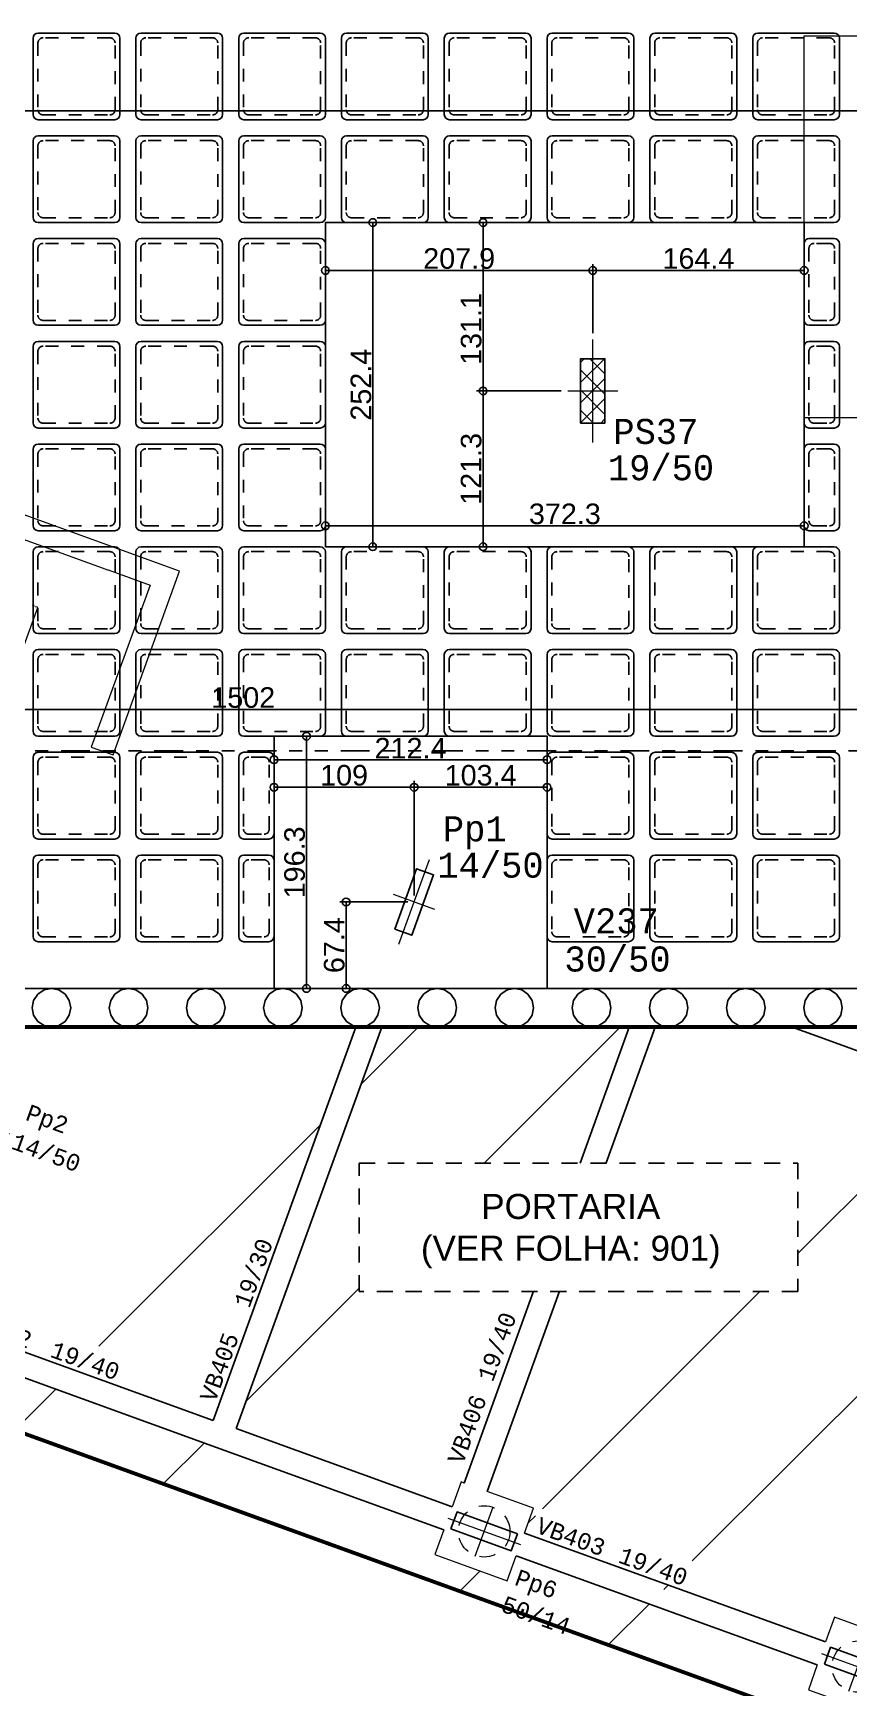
# Model space of a CAD drawing. Header units: millimetres. Extents: x -967 to 563, y -1588 to 506.
# Drawn here: x 42.95 to 49.3, y -268.88 to -256.01 of the extents above; entities that cross this region are included whole.
import ezdxf

# ---------------------------------------------------------------- set-up
doc = ezdxf.new("R2010")
doc.units = ezdxf.units.MM
for name, pattern in [('CYPE_RAYAPUNTOPUNTO', [0.45, 0.225, -0.075, 0, -0.075, 0, -0.075]), ('DASHDOT', [1, 0.5, -0.25, 0, -0.25]), ('ESTILO_TQS_0001', [1, 0.7, -0.3]), ('HIDDEN2', [0.1875, 0.125, -0.0625])]:
    doc.linetypes.add(name, pattern=pattern)
for name, color, linetype, lineweight in [('0017-PAI-PE-001-IMP-R02$0$Modelos genéricos', 252, 'Continuous', 5), ('BL_BORDE_ESTACAS', 1, 'Continuous', 9), ('BL_CONTORNO', 5, 'Continuous', 9), ('PILAR_EIXOS', 1, 'Continuous', 0)]:
    doc.layers.add(name, color=color, linetype=linetype, lineweight=lineweight)
for name, color, linetype in [('1', 5, 'Continuous'), ('11', 7, 'Continuous'), ('12', 4, 'Continuous'), ('2', 2, 'Continuous'), ('208', 13, 'Continuous'), ('242', 3, 'Continuous'), ('251', 5, 'Continuous'), ('252', 153, 'ESTILO_TQS_0001'), ('347-XXXX-ARQ-BASE-013-IMPLANTAÇÃO$0$_XREF PAI', 252, 'Continuous'), ('4', 2, 'Continuous'), ('8', 7, 'Continuous'), ('9', 7, 'Continuous'), ('A_htc_alv', 7, 'Continuous'), ('COTAS', 1, 'Continuous'), ('EIXOS', 8, 'DASHDOT')]:
    doc.layers.add(name, color=color, linetype=linetype)
doc.styles.add('ARIAL', font='arial.ttf')
doc.styles.add('TQS_LUCIDA_CONSOLE', font='lucon.TTF')
doc.dimstyles.new('AVILLA 100', dxfattribs={"dimtxt": 0.13, "dimasz": 0.05, "dimexe": 0.05, "dimexo": 0.05, "dimgap": 0.01, "dimtad": 3, "dimdec": 0, "dimlfac": 100, "dimzin": 1, "dimdsep": 46, "dimtxsty": 'ARIAL', "dimblk": 'ORIGIN', "dimcen": 1.5, "dimclrd": 10, "dimclre": 10, "dimclrt": 7, "dimadec": 0, "dimazin": 0, "dimtfac": 1, "dimtdec": 0, "dimtmove": 0, "dimatfit": 1, "dimfxl": 1, "dimarcsym": 0})
doc.dimstyles.new('AVILLA 100 2', dxfattribs={"dimtxt": 0.16, "dimasz": 0.06, "dimexe": 0.05, "dimexo": 0.05, "dimgap": 0.01, "dimtad": 3, "dimdec": 1, "dimlfac": 100, "dimzin": 9, "dimdsep": 46, "dimtxsty": 'ARIAL', "dimblk": 'ORIGIN', "dimcen": 1.5, "dimclrd": 10, "dimclre": 10, "dimclrt": 7, "dimadec": 0, "dimazin": 0, "dimtfac": 1, "dimtdec": 1, "dimtmove": 0, "dimatfit": 1, "dimfxl": 1, "dimarcsym": 0})

# ---------------------------------------------------------------- blocks, each defined once
blk = doc.blocks.new('_VAONER063700637000750007500')
at = {"layer": '251', "color": 8}
for p, q in [((-33.725, 29.725), (-33.725, -29.725)), ((29.725, 33.725), (-29.725, 33.725)), ((33.725, -29.725), (33.725, 29.725)), ((-29.725, -33.725), (29.725, -33.725))]:
    blk.add_line(p, q, dxfattribs=at)
for centre, start, end in [((-29.725, 29.725), 90, 180), ((29.725, 29.725), 0, 90), ((-29.725, -29.725), 180, 270), ((29.725, -29.725), 270, 0)]:
    blk.add_arc(centre, 4, start, end, dxfattribs=at)
at = {"layer": '252', "color": 8}
for p, q in [((-29.975, 25.975), (-29.975, -25.975)), ((25.975, 29.975), (-25.975, 29.975)), ((29.975, -25.975), (29.975, 25.975)), ((-25.975, -29.975), (25.975, -29.975))]:
    blk.add_line(p, q, dxfattribs=at)
for centre, start, end in [((-25.975, 25.975), 90, 180), ((25.975, 25.975), 0, 90), ((-25.975, -25.975), 180, 270), ((25.975, -25.975), 270, 0)]:
    blk.add_arc(centre, 4, start, end, dxfattribs=at)
blk = doc.blocks.new('_VAONER023700637000750007500')
at = {"layer": '251', "color": 8}
for p, q in [((-13.725, 29.725), (-13.725, -29.725)), ((9.725, 33.725), (-9.725, 33.725)), ((13.725, -29.725), (13.725, 29.725)), ((-9.725, -33.725), (9.725, -33.725))]:
    blk.add_line(p, q, dxfattribs=at)
for centre, start, end in [((-9.725, 29.725), 90, 180), ((9.725, 29.725), 0, 90), ((-9.725, -29.725), 180, 270), ((9.725, -29.725), 270, 0)]:
    blk.add_arc(centre, 4, start, end, dxfattribs=at)
at = {"layer": '252', "color": 8}
for p, q in [((-9.975, 25.975), (-9.975, -25.975)), ((5.975, 29.975), (-5.975, 29.975)), ((9.975, -25.975), (9.975, 25.975)), ((-5.975, -29.975), (5.975, -29.975))]:
    blk.add_line(p, q, dxfattribs=at)
for centre, start, end in [((-5.975, 25.975), 90, 180), ((5.975, 25.975), 0, 90), ((-5.975, -25.975), 180, 270), ((5.975, -25.975), 270, 0)]:
    blk.add_arc(centre, 4, start, end, dxfattribs=at)
blk = doc.blocks.new('NERVURADA TÉRREO 1 MODELO 2 (LO) R0')
at = {"layer": '208', "xscale": 0.01, "yscale": 0.01, "zscale": 0.01}
for name, p in [('_VAONER063700637000750007500', (715.464, -769.512)), ('_VAONER063700637000750007500', (716.263, -769.512)), ('_VAONER063700637000750007500', (717.063, -769.512)), ('_VAONER063700637000750007500', (717.862, -769.512)), ('_VAONER063700637000750007500', (718.662, -769.512)), ('_VAONER063700637000750007500', (719.461, -769.512)), ('_VAONER063700637000750007500', (720.261, -769.512)), ('_VAONER063700637000750007500', (721.06, -769.512)), ('_VAONER063700637000750007500', (715.464, -770.312)), ('_VAONER063700637000750007500', (716.263, -770.312)), ('_VAONER063700637000750007500', (717.063, -770.312)), ('_VAONER063700637000750007500', (717.862, -770.312)), ('_VAONER063700637000750007500', (718.662, -770.312)), ('_VAONER063700637000750007500', (719.461, -770.312)), ('_VAONER063700637000750007500', (720.261, -770.312)), ('_VAONER063700637000750007500', (721.06, -770.312)), ('_VAONER063700637000750007500', (715.464, -771.111)), ('_VAONER063700637000750007500', (716.263, -771.111)), ('_VAONER063700637000750007500', (717.063, -771.111)), ('_VAONER023700637000750007500', (721.26, -771.111)), ('_VAONER063700637000750007500', (715.464, -771.911)), ('_VAONER063700637000750007500', (716.263, -771.911)), ('_VAONER063700637000750007500', (717.063, -771.911)), ('_VAONER023700637000750007500', (721.26, -771.911)), ('_VAONER063700637000750007500', (715.464, -772.71)), ('_VAONER063700637000750007500', (716.263, -772.71)), ('_VAONER063700637000750007500', (717.063, -772.71)), ('_VAONER023700637000750007500', (721.26, -772.71)), ('_VAONER063700637000750007500', (715.464, -773.51)), ('_VAONER063700637000750007500', (716.263, -773.51)), ('_VAONER063700637000750007500', (717.063, -773.51)), ('_VAONER063700637000750007500', (717.862, -773.51)), ('_VAONER063700637000750007500', (718.662, -773.51)), ('_VAONER063700637000750007500', (719.461, -773.51)), ('_VAONER063700637000750007500', (720.261, -773.51)), ('_VAONER063700637000750007500', (721.06, -773.51)), ('_VAONER063700637000750007500', (715.464, -774.309)), ('_VAONER063700637000750007500', (716.263, -774.309)), ('_VAONER063700637000750007500', (717.063, -774.309)), ('_VAONER063700637000750007500', (717.862, -774.309)), ('_VAONER063700637000750007500', (718.662, -774.309)), ('_VAONER063700637000750007500', (719.461, -774.309)), ('_VAONER063700637000750007500', (720.261, -774.309)), ('_VAONER063700637000750007500', (721.06, -774.309)), ('_VAONER063700637000750007500', (715.464, -775.109)), ('_VAONER063700637000750007500', (716.263, -775.109)), ('_VAONER023700637000750007500', (716.863, -775.109)), ('_VAONER063700637000750007500', (719.461, -775.109)), ('_VAONER063700637000750007500', (720.261, -775.109)), ('_VAONER063700637000750007500', (721.06, -775.109)), ('_VAONER063700637000750007500', (715.464, -775.908)), ('_VAONER063700637000750007500', (716.263, -775.908)), ('_VAONER023700637000750007500', (716.863, -775.908)), ('_VAONER063700637000750007500', (719.461, -775.908)), ('_VAONER063700637000750007500', (720.261, -775.908)), ('_VAONER063700637000750007500', (721.06, -775.908))]:
    blk.add_blockref(name, p, dxfattribs=at)
blk = doc.blocks.new('Eixos do pilar')
at = {"layer": 'PILAR_EIXOS'}
for p, q in [((0, -0.5), (0, 0.5)), ((-0.5, 0), (0.5, 0))]:
    blk.add_line(p, q, dxfattribs=at)
blk = doc.blocks.new('_Origin')
at = {"color": 0, "linetype": 'ByBlock', "lineweight": -2}
blk.add_line((0, 0), (-1, 0), dxfattribs=at)
blk.add_circle((0, 0), 0.5, dxfattribs=at)
blk = doc.blocks.new('0017-PAI-PE-001-IMP-R02')
at = {"layer": '0017-PAI-PE-001-IMP-R02$0$Modelos genéricos', "color": 30}
for p, q in [((29.817, 59.753), (30.483, 61.592)), ((30.148, 61.195), (29.854, 60.383)), ((28.941, 61.07), (29.535, 60.855)), ((29.535, 60.855), (29.536, 60.857)), ((29.536, 60.857), (29.537, 60.861)), ((29.538, 60.862), (29.541, 60.872)), ((29.541, 60.872), (29.542, 60.874)), ((29.545, 60.883), (29.546, 60.884)), ((29.546, 60.884), (29.55, 60.896)), ((28.449, 60.44), (28.388, 60.27)), ((29.709, 59.983), (28.449, 60.44)), ((28.388, 60.27), (29.817, 59.753)), ((29.827, 60.31), (29.709, 59.983)), ((29.829, 60.314), (29.827, 60.31)), ((29.851, 60.376), (29.829, 60.314)), ((29.854, 60.383), (29.851, 60.376)), ((31.014, 54.897), (33.984, 54.897)), ((31.014, 54.897), (31.014, 45.227)), ((33.984, 54.897), (33.984, 45.227))]:
    blk.add_line(p, q, dxfattribs=at)
blk = doc.blocks.new('EIXOS DE OBRA TERREO1')
at = {"layer": 'EIXOS', "linetype": 'CYPE_RAYAPUNTOPUNTO'}
blk.add_line((699.3939, -174.7597), (774.5346, -174.7597), dxfattribs=at)
blk = doc.blocks.new('MAS. CONTENÇÃO TÉRREO 1 (LO) R0')
at = {"layer": '4', "color": 8}
for points in [[(811.704, -661.376), (811.693, -661.318), (811.66, -661.27), (811.611, -661.237), (811.554, -661.226), (811.497, -661.237), (811.448, -661.27), (811.415, -661.318), (811.404, -661.376), (811.415, -661.433), (811.448, -661.482), (811.497, -661.514), (811.554, -661.526), (811.611, -661.514), (811.66, -661.482), (811.693, -661.433), (811.704, -661.376)], [(812.304, -661.376), (812.293, -661.318), (812.26, -661.27), (812.211, -661.237), (812.154, -661.226), (812.097, -661.237), (812.048, -661.27), (812.015, -661.318), (812.004, -661.376), (812.015, -661.433), (812.048, -661.482), (812.097, -661.514), (812.154, -661.526), (812.211, -661.514), (812.26, -661.482), (812.293, -661.433), (812.304, -661.376)], [(812.904, -661.376), (812.893, -661.318), (812.86, -661.27), (812.811, -661.237), (812.754, -661.226), (812.697, -661.237), (812.648, -661.27), (812.615, -661.318), (812.604, -661.376), (812.615, -661.433), (812.648, -661.482), (812.697, -661.514), (812.754, -661.526), (812.811, -661.514), (812.86, -661.482), (812.893, -661.433), (812.904, -661.376)], [(813.504, -661.376), (813.493, -661.318), (813.46, -661.27), (813.411, -661.237), (813.354, -661.226), (813.297, -661.237), (813.248, -661.27), (813.215, -661.318), (813.204, -661.376), (813.215, -661.433), (813.248, -661.482), (813.297, -661.514), (813.354, -661.526), (813.411, -661.514), (813.46, -661.482), (813.493, -661.433), (813.504, -661.376)], [(814.104, -661.376), (814.093, -661.318), (814.06, -661.27), (814.011, -661.237), (813.954, -661.226), (813.897, -661.237), (813.848, -661.27), (813.815, -661.318), (813.804, -661.376), (813.815, -661.433), (813.848, -661.482), (813.897, -661.514), (813.954, -661.526), (814.011, -661.514), (814.06, -661.482), (814.093, -661.433), (814.104, -661.376)], [(814.704, -661.376), (814.693, -661.318), (814.66, -661.27), (814.611, -661.237), (814.554, -661.226), (814.497, -661.237), (814.448, -661.27), (814.415, -661.318), (814.404, -661.376), (814.415, -661.433), (814.448, -661.482), (814.497, -661.514), (814.554, -661.526), (814.611, -661.514), (814.66, -661.482), (814.693, -661.433), (814.704, -661.376)], [(815.304, -661.376), (815.293, -661.318), (815.26, -661.27), (815.211, -661.237), (815.154, -661.226), (815.097, -661.237), (815.048, -661.27), (815.015, -661.318), (815.004, -661.376), (815.015, -661.433), (815.048, -661.482), (815.097, -661.514), (815.154, -661.526), (815.211, -661.514), (815.26, -661.482), (815.293, -661.433), (815.304, -661.376)], [(815.904, -661.376), (815.893, -661.318), (815.86, -661.27), (815.811, -661.237), (815.754, -661.226), (815.697, -661.237), (815.648, -661.27), (815.615, -661.318), (815.604, -661.376), (815.615, -661.433), (815.648, -661.482), (815.697, -661.514), (815.754, -661.526), (815.811, -661.514), (815.86, -661.482), (815.893, -661.433), (815.904, -661.376)], [(816.504, -661.376), (816.493, -661.318), (816.46, -661.27), (816.411, -661.237), (816.354, -661.226), (816.297, -661.237), (816.248, -661.27), (816.215, -661.318), (816.204, -661.376), (816.215, -661.433), (816.248, -661.482), (816.297, -661.514), (816.354, -661.526), (816.411, -661.514), (816.46, -661.482), (816.493, -661.433), (816.504, -661.376)], [(817.104, -661.376), (817.093, -661.318), (817.06, -661.27), (817.011, -661.237), (816.954, -661.226), (816.897, -661.237), (816.848, -661.27), (816.815, -661.318), (816.804, -661.376), (816.815, -661.433), (816.848, -661.482), (816.897, -661.514), (816.954, -661.526), (817.011, -661.514), (817.06, -661.482), (817.093, -661.433), (817.104, -661.376)], [(817.704, -661.376), (817.693, -661.318), (817.66, -661.27), (817.611, -661.237), (817.554, -661.226), (817.497, -661.237), (817.448, -661.27), (817.415, -661.318), (817.404, -661.376), (817.415, -661.433), (817.448, -661.482), (817.497, -661.514), (817.554, -661.526), (817.611, -661.514), (817.66, -661.482), (817.693, -661.433), (817.704, -661.376)]]:
    blk.add_lwpolyline(points, dxfattribs=at)
blk = doc.blocks.new('*D548')
at = {"layer": 'COTAS', "color": 10, "linetype": 'ByBlock', "lineweight": -2, "transparency": 16777216}
for p, q in [((828.654, -603.53), (828.654, -602.993)), ((828.714, -603.043), (830.238, -603.043))]:
    blk.add_line(p, q, dxfattribs=at)
at = {"layer": 'Defpoints', "color": 0, "linetype": 'ByBlock', "transparency": 16777216}
for p in [(830.298, -603.043), (830.298, -603.043), (828.654, -603.58)]:
    blk.add_point(p, dxfattribs=at)
at = {"layer": 'COTAS', "color": 10, "linetype": 'ByBlock', "lineweight": -2, "transparency": 16777216, "xscale": 0.06, "yscale": 0.06, "zscale": 0.06, "rotation": 180}
blk.add_blockref('_Origin', (828.654, -603.043), dxfattribs=at)
at = {"layer": 'COTAS', "color": 10, "linetype": 'ByBlock', "lineweight": -2, "transparency": 16777216, "xscale": 0.06, "yscale": 0.06, "zscale": 0.06}
blk.add_blockref('_Origin', (830.298, -603.043), dxfattribs=at)
at = {"layer": 'COTAS', "color": 7, "linetype": 'ByBlock', "transparency": 16777216, "insert": (829.476, -602.951), "char_height": 0.16, "attachment_point": 5, "style": 'ARIAL'}
blk.add_mtext('164.4', dxfattribs=at)
blk = doc.blocks.new('*D549')
at = {"layer": 'COTAS', "color": 10, "linetype": 'ByBlock', "lineweight": -2, "transparency": 16777216}
for p, q in [((828.409, -603.98), (827.751, -603.98)), ((827.801, -605.133), (827.801, -604.04)), ((827.787, -605.193), (827.751, -605.193))]:
    blk.add_line(p, q, dxfattribs=at)
at = {"layer": 'Defpoints', "color": 0, "linetype": 'ByBlock', "transparency": 16777216}
for p in [(827.801, -603.98), (828.459, -603.98), (827.837, -605.193)]:
    blk.add_point(p, dxfattribs=at)
at = {"layer": 'COTAS', "color": 10, "linetype": 'ByBlock', "lineweight": -2, "transparency": 16777216, "xscale": 0.06, "yscale": 0.06, "zscale": 0.06}
for p, rotation in [((827.801, -603.98), 90), ((827.801, -605.193), 270)]:
    blk.add_blockref('_Origin', p, dxfattribs=dict(at, rotation=rotation))
at = {"layer": 'COTAS', "color": 7, "linetype": 'ByBlock', "transparency": 16777216, "insert": (827.709, -604.587), "char_height": 0.16, "attachment_point": 5, "rotation": 90, "style": 'ARIAL'}
blk.add_mtext('121.3', dxfattribs=at)
blk = doc.blocks.new('*D550')
at = {"layer": 'COTAS', "color": 10, "linetype": 'ByBlock', "lineweight": -2, "transparency": 16777216}
for p, q in [((827.801, -603.92), (827.801, -602.73)), ((828.409, -603.98), (827.751, -603.98))]:
    blk.add_line(p, q, dxfattribs=at)
at = {"layer": 'Defpoints', "color": 0, "linetype": 'ByBlock', "transparency": 16777216}
for p in [(827.801, -602.67), (827.801, -602.67), (828.459, -603.98)]:
    blk.add_point(p, dxfattribs=at)
at = {"layer": 'COTAS', "color": 10, "linetype": 'ByBlock', "lineweight": -2, "transparency": 16777216, "xscale": 0.06, "yscale": 0.06, "zscale": 0.06}
for p, rotation in [((827.801, -602.67), 90), ((827.801, -603.98), 270)]:
    blk.add_blockref('_Origin', p, dxfattribs=dict(at, rotation=rotation))
at = {"layer": 'COTAS', "color": 7, "linetype": 'ByBlock', "transparency": 16777216, "insert": (827.709, -603.498), "char_height": 0.16, "attachment_point": 5, "rotation": 90, "style": 'ARIAL'}
blk.add_mtext('131.1', dxfattribs=at)
blk = doc.blocks.new('*D551')
at = {"layer": 'COTAS', "color": 10, "linetype": 'ByBlock', "lineweight": -2, "transparency": 16777216}
for p, q in [((826.987, -602.67), (826.893, -602.67)), ((826.943, -605.133), (826.943, -602.73)), ((826.987, -605.193), (826.893, -605.193))]:
    blk.add_line(p, q, dxfattribs=at)
at = {"layer": 'Defpoints', "color": 0, "linetype": 'ByBlock', "transparency": 16777216}
for p in [(826.943, -602.67), (827.037, -602.67), (827.037, -605.193)]:
    blk.add_point(p, dxfattribs=at)
at = {"layer": 'COTAS', "color": 10, "linetype": 'ByBlock', "lineweight": -2, "transparency": 16777216, "xscale": 0.06, "yscale": 0.06, "zscale": 0.06}
for p, rotation in [((826.943, -602.67), 90), ((826.943, -605.193), 270)]:
    blk.add_blockref('_Origin', p, dxfattribs=dict(at, rotation=rotation))
at = {"layer": 'COTAS', "color": 7, "linetype": 'ByBlock', "transparency": 16777216, "insert": (826.852, -603.932), "char_height": 0.16, "attachment_point": 5, "rotation": 90, "style": 'ARIAL'}
blk.add_mtext('252.4', dxfattribs=at)
blk = doc.blocks.new('*D781')
at = {"layer": 'COTAS', "color": 10, "linetype": 'ByBlock', "lineweight": -2, "transparency": 16777216}
blk.add_line((875.954, -601.802), (818.485, -601.802), dxfattribs=at)
at = {"layer": 'Defpoints', "color": 0, "linetype": 'ByBlock', "transparency": 16777216}
for p in [(818.425, -601.802), (818.425, -601.802), (876.014, -601.802)]:
    blk.add_point(p, dxfattribs=at)
at = {"layer": 'COTAS', "color": 10, "linetype": 'ByBlock', "lineweight": -2, "transparency": 16777216, "xscale": 0.06, "yscale": 0.06, "zscale": 0.06, "rotation": 180}
blk.add_blockref('_Origin', (818.425, -601.802), dxfattribs=at)
at = {"layer": 'COTAS', "color": 10, "linetype": 'ByBlock', "lineweight": -2, "transparency": 16777216, "xscale": 0.06, "yscale": 0.06, "zscale": 0.06}
blk.add_blockref('_Origin', (876.014, -601.802), dxfattribs=at)
at = {"layer": 'COTAS', "color": 7, "linetype": 'ByBlock', "transparency": 16777216, "insert": (847.22, -601.711), "char_height": 0.16, "attachment_point": 5, "style": 'ARIAL'}
blk.add_mtext('5758.9', dxfattribs=at)
blk = doc.blocks.new('*D782')
at = {"layer": 'COTAS', "color": 10, "linetype": 'ByBlock', "lineweight": -2, "transparency": 16777216}
for p, q in [((833.386, -606.458), (818.485, -606.458)), ((833.446, -608.58), (833.446, -606.408))]:
    blk.add_line(p, q, dxfattribs=at)
at = {"layer": 'Defpoints', "color": 0, "linetype": 'ByBlock', "transparency": 16777216}
for p in [(818.425, -606.458), (818.425, -606.458), (833.446, -608.63)]:
    blk.add_point(p, dxfattribs=at)
at = {"layer": 'COTAS', "color": 10, "linetype": 'ByBlock', "lineweight": -2, "transparency": 16777216, "xscale": 0.06, "yscale": 0.06, "zscale": 0.06, "rotation": 180}
blk.add_blockref('_Origin', (818.425, -606.458), dxfattribs=at)
at = {"layer": 'COTAS', "color": 10, "linetype": 'ByBlock', "lineweight": -2, "transparency": 16777216, "xscale": 0.06, "yscale": 0.06, "zscale": 0.06}
blk.add_blockref('_Origin', (833.446, -606.458), dxfattribs=at)
at = {"layer": 'COTAS', "color": 7, "linetype": 'ByBlock', "transparency": 16777216, "insert": (825.936, -606.367), "char_height": 0.16, "attachment_point": 5, "style": 'ARIAL'}
blk.add_mtext('1502', dxfattribs=at)
blk = doc.blocks.new('*D795')
at = {"layer": 'COTAS', "color": 10, "linetype": 'ByBlock', "lineweight": -2, "transparency": 16777216}
for p, q in [((827.205, -607.064), (826.235, -607.064)), ((827.265, -607.907), (827.265, -607.014))]:
    blk.add_line(p, q, dxfattribs=at)
at = {"layer": 'Defpoints', "color": 0, "linetype": 'ByBlock', "transparency": 16777216}
for p in [(826.175, -607.064), (826.175, -607.064), (827.265, -607.957)]:
    blk.add_point(p, dxfattribs=at)
at = {"layer": 'COTAS', "color": 10, "linetype": 'ByBlock', "lineweight": -2, "transparency": 16777216, "xscale": 0.06, "yscale": 0.06, "zscale": 0.06, "rotation": 180}
blk.add_blockref('_Origin', (826.175, -607.064), dxfattribs=at)
at = {"layer": 'COTAS', "color": 10, "linetype": 'ByBlock', "lineweight": -2, "transparency": 16777216, "xscale": 0.06, "yscale": 0.06, "zscale": 0.06}
blk.add_blockref('_Origin', (827.265, -607.064), dxfattribs=at)
at = {"layer": 'COTAS', "color": 7, "linetype": 'ByBlock', "transparency": 16777216, "insert": (826.72, -606.972), "char_height": 0.16, "attachment_point": 5, "style": 'ARIAL'}
blk.add_mtext('109', dxfattribs=at)
blk = doc.blocks.new('*D796')
at = {"layer": 'COTAS', "color": 10, "linetype": 'ByBlock', "lineweight": -2, "transparency": 16777216}
for p, q in [((827.265, -607.907), (827.265, -607.014)), ((827.325, -607.064), (828.239, -607.064))]:
    blk.add_line(p, q, dxfattribs=at)
at = {"layer": 'Defpoints', "color": 0, "linetype": 'ByBlock', "transparency": 16777216}
for p in [(828.299, -607.064), (828.299, -607.064), (827.265, -607.957)]:
    blk.add_point(p, dxfattribs=at)
at = {"layer": 'COTAS', "color": 10, "linetype": 'ByBlock', "lineweight": -2, "transparency": 16777216, "xscale": 0.06, "yscale": 0.06, "zscale": 0.06, "rotation": 180}
blk.add_blockref('_Origin', (827.265, -607.064), dxfattribs=at)
at = {"layer": 'COTAS', "color": 10, "linetype": 'ByBlock', "lineweight": -2, "transparency": 16777216, "xscale": 0.06, "yscale": 0.06, "zscale": 0.06}
blk.add_blockref('_Origin', (828.299, -607.064), dxfattribs=at)
at = {"layer": 'COTAS', "color": 7, "linetype": 'ByBlock', "transparency": 16777216, "insert": (827.782, -606.972), "char_height": 0.16, "attachment_point": 5, "style": 'ARIAL'}
blk.add_mtext('103.4', dxfattribs=at)
blk = doc.blocks.new('*D797')
at = {"layer": 'COTAS', "color": 10, "linetype": 'ByBlock', "lineweight": -2, "transparency": 16777216}
for p, q in [((827.215, -607.957), (826.686, -607.957)), ((826.736, -608.017), (826.736, -608.57))]:
    blk.add_line(p, q, dxfattribs=at)
at = {"layer": 'Defpoints', "color": 0, "linetype": 'ByBlock', "transparency": 16777216}
for p in [(827.265, -607.957), (826.736, -608.63), (826.736, -608.63)]:
    blk.add_point(p, dxfattribs=at)
at = {"layer": 'COTAS', "color": 10, "linetype": 'ByBlock', "lineweight": -2, "transparency": 16777216, "xscale": 0.06, "yscale": 0.06, "zscale": 0.06}
for p, rotation in [((826.736, -607.957), 90), ((826.736, -608.63), 270)]:
    blk.add_blockref('_Origin', p, dxfattribs=dict(at, rotation=rotation))
at = {"layer": 'COTAS', "color": 7, "linetype": 'ByBlock', "transparency": 16777216, "insert": (826.644, -608.293), "char_height": 0.16, "attachment_point": 5, "rotation": 90, "style": 'ARIAL'}
blk.add_mtext('67.4', dxfattribs=at)
blk = doc.blocks.new('*D798')
at = {"layer": 'COTAS', "color": 10, "linetype": 'ByBlock', "lineweight": -2, "transparency": 16777216}
blk.add_line((826.235, -606.85), (828.239, -606.85), dxfattribs=at)
at = {"layer": 'Defpoints', "color": 0, "linetype": 'ByBlock', "transparency": 16777216}
for p in [(826.175, -606.85), (828.299, -606.85), (828.299, -606.85)]:
    blk.add_point(p, dxfattribs=at)
at = {"layer": 'COTAS', "color": 10, "linetype": 'ByBlock', "lineweight": -2, "transparency": 16777216, "xscale": 0.06, "yscale": 0.06, "zscale": 0.06, "rotation": 180}
blk.add_blockref('_Origin', (826.175, -606.85), dxfattribs=at)
at = {"layer": 'COTAS', "color": 10, "linetype": 'ByBlock', "lineweight": -2, "transparency": 16777216, "xscale": 0.06, "yscale": 0.06, "zscale": 0.06}
blk.add_blockref('_Origin', (828.299, -606.85), dxfattribs=at)
at = {"layer": 'COTAS', "color": 7, "linetype": 'ByBlock', "transparency": 16777216, "insert": (827.237, -606.76), "char_height": 0.16, "attachment_point": 5, "style": 'ARIAL'}
blk.add_mtext('212.4', dxfattribs=at)
blk = doc.blocks.new('*D799')
at = {"layer": 'COTAS', "color": 10, "linetype": 'ByBlock', "lineweight": -2, "transparency": 16777216}
blk.add_line((826.428, -606.727), (826.428, -608.57), dxfattribs=at)
at = {"layer": 'Defpoints', "color": 0, "linetype": 'ByBlock', "transparency": 16777216}
for p in [(826.428, -606.667), (826.428, -608.63), (826.428, -608.63)]:
    blk.add_point(p, dxfattribs=at)
at = {"layer": 'COTAS', "color": 10, "linetype": 'ByBlock', "lineweight": -2, "transparency": 16777216, "xscale": 0.06, "yscale": 0.06, "zscale": 0.06}
for p, rotation in [((826.428, -606.667), 90), ((826.428, -608.63), 270)]:
    blk.add_blockref('_Origin', p, dxfattribs=dict(at, rotation=rotation))
at = {"layer": 'COTAS', "color": 7, "linetype": 'ByBlock', "transparency": 16777216, "insert": (826.336, -607.649), "char_height": 0.16, "attachment_point": 5, "rotation": 90, "style": 'ARIAL'}
blk.add_mtext('196.3', dxfattribs=at)
blk = doc.blocks.new('*D800')
at = {"layer": 'COTAS', "color": 10, "linetype": 'ByBlock', "lineweight": -2, "transparency": 16777216}
blk.add_line((826.635, -605.03), (830.238, -605.03), dxfattribs=at)
at = {"layer": 'Defpoints', "color": 0, "linetype": 'ByBlock', "transparency": 16777216}
for p in [(826.575, -605.03), (830.298, -605.03), (830.298, -605.03)]:
    blk.add_point(p, dxfattribs=at)
at = {"layer": 'COTAS', "color": 10, "linetype": 'ByBlock', "lineweight": -2, "transparency": 16777216, "xscale": 0.06, "yscale": 0.06, "zscale": 0.06, "rotation": 180}
blk.add_blockref('_Origin', (826.575, -605.03), dxfattribs=at)
at = {"layer": 'COTAS', "color": 10, "linetype": 'ByBlock', "lineweight": -2, "transparency": 16777216, "xscale": 0.06, "yscale": 0.06, "zscale": 0.06}
blk.add_blockref('_Origin', (830.298, -605.03), dxfattribs=at)
at = {"layer": 'COTAS', "color": 7, "linetype": 'ByBlock', "transparency": 16777216, "insert": (828.437, -604.938), "char_height": 0.16, "attachment_point": 5, "style": 'ARIAL'}
blk.add_mtext('372.3', dxfattribs=at)
blk = doc.blocks.new('*D801')
at = {"layer": 'COTAS', "color": 10, "linetype": 'ByBlock', "lineweight": -2, "transparency": 16777216}
for p, q in [((828.654, -603.53), (828.654, -602.993)), ((828.594, -603.043), (826.635, -603.043))]:
    blk.add_line(p, q, dxfattribs=at)
at = {"layer": 'Defpoints', "color": 0, "linetype": 'ByBlock', "transparency": 16777216}
for p in [(826.575, -603.043), (826.575, -603.043), (828.654, -603.58)]:
    blk.add_point(p, dxfattribs=at)
at = {"layer": 'COTAS', "color": 10, "linetype": 'ByBlock', "lineweight": -2, "transparency": 16777216, "xscale": 0.06, "yscale": 0.06, "zscale": 0.06, "rotation": 180}
blk.add_blockref('_Origin', (826.575, -603.043), dxfattribs=at)
at = {"layer": 'COTAS', "color": 10, "linetype": 'ByBlock', "lineweight": -2, "transparency": 16777216, "xscale": 0.06, "yscale": 0.06, "zscale": 0.06}
blk.add_blockref('_Origin', (828.654, -603.043), dxfattribs=at)
at = {"layer": 'COTAS', "color": 7, "linetype": 'ByBlock', "transparency": 16777216, "insert": (827.615, -602.951), "char_height": 0.16, "attachment_point": 5, "style": 'ARIAL'}
blk.add_mtext('207.9', dxfattribs=at)
blk = doc.blocks.new('MAS. PORTARI A (LO) R0')
at = {"layer": '1', "color": 8}
for points in [[(797.835, -443.392), (796.301, -443.388)], [(795.78, -443.577), (796.049, -443.578)], [(796.049, -443.578), (797.835, -443.582)], [(794.78, -445.064), (794.78, -443.939)], [(798.04, -443.962), (798.04, -447.782)], [(798.23, -447.782), (798.23, -443.962)], [(794.59, -444.008), (794.59, -445.133)], [(792.59, -444.732), (792.59, -447.987)], [(792.78, -447.987), (792.78, -444.664)], [(790.13, -446.134), (790.13, -445.623)], [(789.94, -445.692), (789.94, -446.134)], [(794.78, -447.782), (794.78, -446.126)], [(794.59, -446.195), (794.59, -447.782)], [(789.94, -446.734), (789.94, -447.837)], [(790.13, -447.837), (790.13, -446.734)], [(792.59, -447.987), (790.465, -447.987)], [(794.565, -447.987), (792.78, -447.987)], [(797.655, -447.987), (795.165, -447.987)], [(790.465, -448.177), (792.685, -448.177)], [(792.685, -448.177), (794.565, -448.177)], [(795.165, -448.177), (797.655, -448.177)]]:
    blk.add_lwpolyline(points, dxfattribs=at)
at = {"layer": '2', "color": 8}
for points in [[(798.065, -443.912), (798.205, -443.912), (798.205, -443.412), (798.065, -443.412), (798.065, -443.912)], [(789.965, -446.684), (790.105, -446.684), (790.105, -446.184), (789.965, -446.184), (789.965, -446.684)], [(789.965, -448.262), (790.365, -448.262), (790.365, -448.012), (789.965, -448.012), (789.965, -448.262)], [(794.615, -448.152), (795.115, -448.152), (795.115, -448.012), (794.615, -448.012), (794.615, -448.152)], [(797.705, -448.152), (798.205, -448.152), (798.205, -448.012), (797.705, -448.012), (797.705, -448.152)], [(802.305, -448.262), (802.455, -448.262), (802.455, -448.112), (802.305, -448.112), (802.305, -448.262)]]:
    blk.add_lwpolyline(points, dxfattribs=at)
at = {"layer": '242', "color": 8}
for p, q in [((798.135, -443.662), (798.135, -443.662)), ((798.135, -443.662), (798.135, -443.662)), ((790.035, -446.434), (790.035, -446.434)), ((797.955, -448.082), (797.955, -448.082)), ((790.165, -448.137), (790.165, -448.137)), ((802.38, -448.187), (802.38, -448.187))]:
    blk.add_line(p, q, dxfattribs=at)
at = {"layer": 'BL_BORDE_ESTACAS', "color": 8, "linetype": 'HIDDEN2'}
for centre in [(798.135, -443.662), (790.035, -446.434), (790.165, -448.137), (794.865, -448.082), (797.955, -448.082), (802.38, -448.187)]:
    blk.add_circle(centre, 0.2, dxfattribs=at)
at = {"layer": 'BL_CONTORNO', "color": 8}
for p, q in [((798.435, -443.362), (797.835, -443.362)), ((797.835, -443.362), (797.835, -443.392)), ((798.435, -443.962), (798.435, -443.362)), ((798.435, -443.362), (798.435, -443.362)), ((797.835, -443.582), (797.835, -443.962)), ((797.835, -443.962), (798.04, -443.962)), ((798.23, -443.962), (798.435, -443.962)), ((789.94, -447.837), (789.865, -447.837)), ((789.865, -447.837), (789.865, -448.437)), ((790.465, -447.837), (790.13, -447.837)), ((790.465, -447.987), (790.465, -447.837)), ((790.465, -447.837), (790.465, -447.837)), ((794.59, -447.782), (794.565, -447.782)), ((794.565, -447.782), (794.565, -447.987)), ((795.165, -447.782), (794.78, -447.782)), ((795.165, -447.987), (795.165, -447.782)), ((795.165, -447.782), (795.165, -447.782)), ((798.04, -447.782), (797.655, -447.782)), ((797.655, -447.782), (797.655, -447.987)), ((798.255, -447.782), (798.23, -447.782)), ((798.255, -448.382), (798.255, -447.782)), ((798.255, -447.782), (798.255, -447.782)), ((802.68, -447.887), (802.08, -447.887)), ((802.08, -447.887), (802.08, -448.487)), ((802.68, -448.487), (802.68, -447.887)), ((802.68, -447.887), (802.68, -447.887)), ((790.465, -448.437), (790.465, -448.177)), ((794.565, -448.177), (794.565, -448.382)), ((795.165, -448.382), (795.165, -448.177)), ((797.655, -448.177), (797.655, -448.382)), ((789.865, -448.437), (790.465, -448.437)), ((794.565, -448.382), (795.165, -448.382)), ((797.655, -448.382), (798.255, -448.382)), ((802.08, -448.487), (802.68, -448.487))]:
    blk.add_line(p, q, dxfattribs=at)
for points in [[(789.735, -446.134), (789.735, -446.734)], [(789.94, -446.134), (789.735, -446.134), (789.735, -446.734), (789.94, -446.734)], [(790.13, -446.734), (790.335, -446.734), (790.335, -446.134)], [(790.335, -446.134), (790.13, -446.134)], [(790.335, -446.734), (790.335, -446.134), (790.335, -446.134)]]:
    blk.add_lwpolyline(points, dxfattribs=at)
at = {"layer": 'PILAR_EIXOS', "color": 8, "zscale": 1.2}
for p, xscale, yscale, rotation in [((798.135, -443.662), 0.5999999999999996, 0.4080000000000002, 89.99959013926482), ((790.035, -446.434), 0.5999999999999996, 0.4080000000000002, 89.99959013926482), ((794.865, -448.082), 0.5999999999999995, 0.408, 359.9995901392647), ((797.955, -448.082), 0.5999999999999995, 0.408, 359.9995901392647)]:
    blk.add_blockref('Eixos do pilar', p, dxfattribs=dict(at, xscale=xscale, yscale=yscale, rotation=rotation))
at = {"layer": 'PILAR_EIXOS', "color": 8}
for p, xscale, yscale, rotation in [((790.165, -448.137), 0.4999999999999989, 0.3400000000000002, 359.9995901392647), ((802.38, -448.187), 0.39, 0.39, 0.08217884600887362)]:
    blk.add_blockref('Eixos do pilar', p, dxfattribs=dict(at, xscale=xscale, yscale=yscale, rotation=rotation))
at = {"layer": '11', "color": 8, "linetype": 'Continuous', "style": 'TQS_LUCIDA_CONSOLE'}
for s, rotation, p in [('19/30', 359.8726, (797.68, -443.254)), ('19/30', 90, (792.558, -447.077)), ('19/40', 89.9999, (794.534, -446.972)), ('19/40', 90.0001, (798.008, -447.025)), ('19/30', 89.9998, (789.908, -447.48)), ('19/40', 360, (791.221, -447.955)), ('19/40', 0, (795.919, -447.955))]:
    blk.add_text(s, height=0.13, rotation=rotation, dxfattribs=at).set_placement(p)
at = {"layer": '12', "color": 8, "linetype": 'Continuous', "style": 'TQS_LUCIDA_CONSOLE'}
for s, p in [('14/50', (798.548, -444.168)), ('14/50', (790.384, -446.535)), ('50/14', (798.389, -448.035)), ('15/15', (802.705, -448.28)), ('40/25', (790.513, -448.626)), ('50/14', (795.191, -448.624))]:
    blk.add_text(s, height=0.13, dxfattribs=at).set_placement(p)
at = {"layer": '8', "color": 8, "linetype": 'Continuous', "style": 'TQS_LUCIDA_CONSOLE'}
for s, rotation, p in [('VB401', 359.8726, (797.683, -443.042)), ('VB404', 89.9998, (789.691, -447.508)), ('VB406', 89.9999, (794.534, -447.655)), ('VB407', 90.0001, (798.008, -447.709)), ('VB405', 90, (792.558, -447.857)), ('VB402', 360, (790.495, -447.955)), ('VB403', 0, (795.238, -447.955))]:
    blk.add_text(s, height=0.13, rotation=rotation, dxfattribs=at).set_placement(p)
at = {"layer": '9', "color": 8, "linetype": 'Continuous', "style": 'TQS_LUCIDA_CONSOLE'}
for s, p in [('Pp3', (798.577, -443.897)), ('Pp2', (790.412, -446.287)), ('Pp7', (798.417, -447.823)), ('Pp8', (802.734, -448.043)), ('Pp5', (790.542, -448.402)), ('Pp6', (795.22, -448.393))]:
    blk.add_text(s, height=0.13, dxfattribs=at).set_placement(p)
at = {"layer": 'COTAS', "color": 8, "linetype": 'ByBlock'}
blk.add_leader([(797.218, -443.502), (797.646, -443.301), (798.343, -443.301)], dimstyle='AVILLA 100', override={"dimgap": 0.01, "dimtad": 0, "dimfxl": 0.15, "dimfxlon": 1}, dxfattribs=at)
blk = doc.blocks.new('COTAS TÉRREO (LO) R0')
at = {"layer": 'COTAS', "linetype": 'ByBlock'}
for base, p1, p2, picture, middle in [((818.4254, -601.8023), (876.0142, -601.8023), (818.4254, -601.8023), '*D781', (847.2198, -601.7106)), ((826.5752, -603.0428), (828.6542, -603.5804), (826.5752, -603.0428), '*D801', (827.6147, -602.9511)), ((830.2982, -603.0428), (828.6542, -603.5804), (830.2982, -603.0428), '*D548', (829.4762, -602.9511)), ((830.2982, -605.0301), (826.5752, -605.0301), (830.2982, -605.0301), '*D800', (828.4367, -604.9384)), ((828.2992, -606.8501), (826.1752, -606.8501), (828.2992, -606.8501), '*D798', (827.2372, -606.7598)), ((826.1752, -607.0639), (827.2653, -607.9566), (826.1752, -607.0639), '*D795', (826.7203, -606.9723)), ((828.2992, -607.0639), (827.2653, -607.9566), (828.2992, -607.0639), '*D796', (827.7823, -606.9722))]:
    dim = blk.add_linear_dim(base=base, p1=p1, p2=p2, dimstyle='AVILLA 100 2', dxfattribs=at)
    dim.commit()
    dim.dimension.update_dxf_attribs({"geometry": picture, "text_midpoint": middle})
for base, p1, p2, picture, middle in [((826.9434567651, -602.6698861131), (827.0374948043, -605.1933861131), (827.0374948043, -602.6698861131), '*D551', (826.8517650871, -603.9316361131)), ((827.8006, -603.9804), (827.837, -605.1934), (828.4592, -603.9804), '*D549', (827.7089, -604.5869)), ((826.4275, -608.6304), (826.4275, -606.6674), (826.4275, -608.6304), '*D799', (826.3358, -607.6489)), ((826.7361, -608.6304), (827.2653, -607.9566), (826.7361, -608.6304), '*D797', (826.6444, -608.2935))]:
    dim = blk.add_linear_dim(base=base, p1=p1, p2=p2, angle=90, dimstyle='AVILLA 100 2', dxfattribs=at)
    dim.commit()
    dim.dimension.update_dxf_attribs({"geometry": picture, "text_midpoint": middle})
dim = blk.add_linear_dim(base=(827.8006300793, -602.6698861131), p1=(828.4592448012, -603.9803861132), p2=(827.8006300793, -602.6698861131), angle=90, dimstyle='AVILLA 100 2', dxfattribs=at)
dim.commit()
dim.dimension.update_dxf_attribs({"geometry": '*D550', "text_midpoint": (827.8006300793, -603.4977097185), "dimtype": 128})
dim = blk.add_linear_dim(base=(818.4254, -606.4582), p1=(833.4458, -608.6304), p2=(818.4254, -606.4582), dimstyle='AVILLA 100 2', dxfattribs=at)
dim.commit()
dim.dimension.update_dxf_attribs({"geometry": '*D782', "text_midpoint": (825.9364, -606.4582), "dimtype": 128})

msp = doc.modelspace()

# ---------------------------------------------------------------- hatches: boundary and pattern name
at = {"linetype": 'ByBlock'}
h = msp.add_hatch(dxfattribs=at)
h.set_pattern_fill('ANSI37', color=4, scale=0.035)
h.set_pattern_definition([(45, (685.15059, -106.08026), (-0.078577241, 0.078577241), []), (135, (685.15059, -106.08026), (-0.078577241, -0.078577241), [])])
h.paths.add_polyline_path([(47.2107, -259.0421), (47.4007, -259.0421), (47.4007, -258.5421), (47.2107, -258.5421)])
at = {"layer": 'A_htc_alv', "linetype": 'ByBlock'}
h = msp.add_hatch(dxfattribs=at)
h.set_pattern_fill('ANSI32', color=140, scale=0.35)
h.set_pattern_definition([(45, (-781.3485, 45.1883), (-2.357317, 2.357317), []), (45, (-779.777, 45.1883), (-2.357317, 2.357317), [])])
h.paths.add_polyline_path([(54.8398, -268.8421), (51.7957, -268.8421), (51.7957, -263.7421), (49.4098, -263.7421), (50.8511, -264.2678), (50.8611, -264.2401), (51.4253, -264.4443), (51.221, -265.0085), (51.0282, -264.9387), (49.7274, -268.5304), (49.7508, -268.5389), (49.5466, -269.103), (48.9824, -268.8988), (49.0522, -268.706), (46.7111, -267.858), (46.6413, -268.0508), (46.0771, -267.8465), (46.1469, -267.6537), (44.3793, -267.0135), (42.292, -266.2575), (42.2035, -266.5019), (41.6393, -266.2977), (41.8435, -265.7335), (41.9141, -265.7591), (42.2898, -264.7219), (42.097, -264.6521), (42.3013, -264.088), (42.4941, -264.1578), (42.6446, -263.7421), (42.3394, -263.7421), (41.39, -266.3636), (54.0737, -270.9575)])
h.paths.add_polyline_path([(53.3114, -269.9402), (53.8756, -270.1445), (53.6714, -270.7086), (53.1072, -270.5044)], flags=16)
edge = h.paths.add_edge_path(flags=0)
edge.add_arc((53.4914, -270.3244), 0.2, 0, 360)
h.paths.add_polyline_path([(53.4464, -270.2283), (53.5875, -270.2794), (53.5364, -270.4205), (53.3953, -270.3694)], flags=0)
h.paths.add_polyline_path([(50.8496, -264.874), (50.6569, -264.8043), (50.7864, -264.4464), (49.1083, -263.8344), (48.8553, -263.7421), (47.7923, -263.7421), (47.4091, -264.8001), (48.9004, -264.8001), (48.9004, -265.7985), (47.0475, -265.7985), (46.4836, -267.3556), (46.8455, -267.4866), (46.7757, -267.6794), (49.1169, -268.5273), (49.1867, -268.3346), (49.5487, -268.4657)], flags=17)
h.paths.add_polyline_path([(46.8454, -265.7985), (45.4879, -265.7985), (45.4879, -264.8001), (47.207, -264.8001), (47.5902, -263.7421), (45.6651, -263.7421), (44.5333, -266.8672), (46.2116, -267.4751), (46.2813, -267.2824), (46.3049, -267.2909)], flags=17)
h.paths.add_polyline_path([(45.4631, -263.7421), (42.8467, -263.7421), (42.6727, -264.2224), (42.8654, -264.2922), (42.6612, -264.8564), (42.4684, -264.7866), (42.0928, -265.8237), (42.4077, -265.9378), (42.3566, -266.0788), (44.3546, -266.8025)], flags=17)
h.paths.add_polyline_path([(50.7746, -263.9141), (51.4359, -264.1553), (51.5169, -263.9334), (50.8556, -263.6922)])
h.paths.add_polyline_path([(50.6811, -264.1421), (51.3576, -264.3889), (51.4553, -264.1212), (50.7787, -263.8744)], flags=16)
h.paths.add_polyline_path([(42.0618, -265.4833), (42.3071, -264.8062), (42.0391, -264.7091), (41.7939, -265.3862)], flags=17)
h.paths.add_polyline_path([(41.8191, -265.4163), (42.0588, -264.7545), (41.9845, -264.7219), (41.7448, -265.3838)], flags=16)
h.paths.add_polyline_path([(49.7189, -268.879), (50.396, -269.1243), (50.493, -268.8563), (49.8159, -268.6111)], flags=16)
h.paths.add_polyline_path([(49.8145, -268.6987), (50.2565, -268.8588), (50.3535, -268.5908), (49.9115, -268.4307)], flags=16)
h.paths.add_polyline_path([(51.186, -265.2974), (51.8631, -265.5426), (51.9601, -265.2747), (51.283, -265.0294)], flags=16)
h.paths.add_polyline_path([(51.3006, -265.0619), (51.7443, -265.2226), (51.8433, -264.9494), (51.3995, -264.7887)], flags=16)
h.paths.add_polyline_path([(46.512, -268.3433), (47.1891, -268.5885), (47.2862, -268.3206), (46.6091, -268.0753)], flags=17)
h.paths.add_polyline_path([(46.6128, -268.1458), (47.0566, -268.3065), (47.1556, -268.0333), (46.7118, -267.8726)], flags=16)
h.paths.add_polyline_path([(42.1131, -266.7523), (42.7902, -266.9975), (42.8872, -266.7296), (42.2101, -266.4844)], flags=17)
h.paths.add_polyline_path([(42.2126, -266.5613), (42.6546, -266.7214), (42.7516, -266.4534), (42.3096, -266.2933)], flags=16)
h.paths.add_polyline_path([(53.6943, -270.5792), (54.3714, -270.8244), (54.4684, -270.5565), (53.7913, -270.3112)], flags=16)
h.paths.add_polyline_path([(53.7972, -270.376), (54.2409, -270.5367), (54.3399, -270.2635), (53.8961, -270.1028)], flags=16)
h.paths.add_polyline_path([(47.4239, -267.962), (48.101, -268.2072), (48.198, -267.9393), (47.5209, -267.694)], flags=16)
h.paths.add_polyline_path([(46.8032, -267.7006), (47.4651, -267.9403), (47.5455, -267.7183), (46.8837, -267.4786)], flags=16)
h.paths.add_polyline_path([(49.8326, -267.8141), (50.0778, -267.1369), (49.8099, -267.0399), (49.5646, -267.717)], flags=16)
h.paths.add_polyline_path([(49.5702, -268.4376), (49.8099, -267.7758), (49.5878, -267.6953), (49.3481, -268.3572)], flags=16)
h.paths.add_polyline_path([(46.5841, -266.581), (46.8293, -265.9039), (46.5614, -265.8068), (46.3161, -266.4839)], flags=16)
h.paths.add_polyline_path([(46.3219, -267.2039), (46.5616, -266.5421), (46.3395, -266.4616), (46.0998, -267.1235)], flags=16)
h.paths.add_polyline_path([(43.0171, -266.3181), (43.6942, -266.5633), (43.7813, -266.3396), (43.1042, -266.0944)], flags=16)
h.paths.add_polyline_path([(42.3442, -266.0856), (43.0061, -266.3254), (43.0865, -266.1033), (42.4247, -265.8636)], flags=16)
h.paths.add_polyline_path([(44.6484, -265.9915), (44.8936, -265.3144), (44.668, -265.2327), (44.4227, -265.9098)], flags=16)
h.paths.add_polyline_path([(44.3955, -266.7209), (44.6352, -266.0591), (44.4131, -265.9786), (44.1734, -266.6405)], flags=16)
h.paths.add_polyline_path([(42.7032, -264.7423), (43.3804, -264.9875), (43.4774, -264.7196), (42.8003, -264.4743)], flags=16)
h.paths.add_polyline_path([(42.8098, -264.529), (43.2536, -264.6897), (43.3525, -264.4165), (42.9088, -264.2558)], flags=16)

# ---------------------------------------------------------------- linework, layer by layer
at = {"color": 140, "linetype": 'HIDDEN2', "const_width": 0.03}
msp.add_lwpolyline([(42.3394, -263.7421), (41.39, -266.3636), (54.0737, -270.9575), (54.8398, -268.8421), (51.7957, -268.8421), (51.7957, -263.7421), (42.3394, -263.7421)], dxfattribs=at)
at = {"color": 140, "linetype": 'HIDDEN2'}
msp.add_lwpolyline([(45.4879, -264.8001), (48.9004, -264.8001), (48.9004, -265.7985), (45.4879, -265.7985)], close=True, dxfattribs=at)
at = {"layer": '1'}
for points in [[(45.2267, -260.0051), (48.9497, -260.0051), (48.9497, -257.4816), (45.2267, -257.4816), (45.2267, -260.0051)], [(46.9507, -261.4791), (44.8267, -261.4791), (44.8267, -263.4421), (46.9507, -263.4421), (46.9507, -261.4791)], [(43.1957, -263.4421), (42.5957, -263.4421)], [(43.7957, -263.4421), (43.1957, -263.4421)], [(44.3957, -263.4421), (43.7957, -263.4421)], [(44.9957, -263.4421), (44.3957, -263.4421)], [(45.5957, -263.4421), (44.9957, -263.4421)], [(46.1957, -263.4421), (45.5957, -263.4421)], [(46.7957, -263.4421), (46.1957, -263.4421)], [(47.3957, -263.4421), (46.7957, -263.4421)], [(47.9957, -263.4421), (47.3957, -263.4421)], [(48.5957, -263.4421), (47.9957, -263.4421)], [(49.1957, -263.4421), (48.5957, -263.4421)], [(49.7957, -263.4421), (49.1957, -263.4421)], [(42.5957, -263.7421), (43.1957, -263.7421)], [(43.1957, -263.7421), (43.7957, -263.7421)], [(43.7957, -263.7421), (44.3957, -263.7421)], [(44.3957, -263.7421), (44.9957, -263.7421)], [(44.9957, -263.7421), (45.5957, -263.7421)], [(45.5957, -263.7421), (46.1957, -263.7421)], [(46.1957, -263.7421), (46.7957, -263.7421)], [(46.7957, -263.7421), (47.3957, -263.7421)], [(47.3957, -263.7421), (47.9957, -263.7421)], [(47.9957, -263.7421), (48.5957, -263.7421)], [(48.5957, -263.7421), (49.1957, -263.7421)], [(49.1957, -263.7421), (49.7957, -263.7421)]]:
    msp.add_lwpolyline(points, dxfattribs=at)
at = {"layer": '2'}
msp.add_lwpolyline([(45.7658, -262.9796), (45.8975, -263.0272), (46.0677, -262.5571), (45.9361, -262.5095), (45.7658, -262.9796)], dxfattribs=at)
at = {"layer": '4'}
msp.add_lwpolyline([(47.2107, -259.0421), (47.4007, -259.0421), (47.4007, -258.5421), (47.2107, -258.5421), (47.2107, -259.0421)], dxfattribs=at)

# ---------------------------------------------------------------- block references
at = {"color": 9, "linetype": 'ByBlock'}
msp.add_blockref('EIXOS DE OBRA TERREO1', (-672.1735, -86.8324), dxfattribs=at)
at = {"layer": '347-XXXX-ARQ-BASE-013-IMPLANTAÇÃO$0$_XREF PAI', "rotation": 90.00000000000001}
msp.add_blockref('0017-PAI-PE-001-IMP-R02', (103.8457, -290.0121), dxfattribs=at)
at = {"layer": 'COTAS', "color": 6, "linetype": 'ByBlock'}
msp.add_blockref('COTAS TÉRREO (LO) R0', (-781.3485, 345.1883), dxfattribs=at)
at = {"layer": 'COTAS', "color": 40, "linetype": 'ByBlock', "true_color": 0xf8d731}
msp.add_blockref('NERVURADA TÉRREO 1 MODELO 2 (LO) R0', (-672.1735, 513.1676), dxfattribs=at)
at = {"layer": 'COTAS', "color": 3, "linetype": 'ByBlock'}
msp.add_blockref('MAS. CONTENÇÃO TÉRREO 1 (LO) R0', (-768.4582, 397.7837), dxfattribs=at)
at = {"layer": 'COTAS', "linetype": 'ByBlock', "rotation": 340.0904103869174}
msp.add_blockref('MAS. PORTARI A (LO) R0', (-548.3073, 424.3154), dxfattribs=at)
at = {"layer": 'PILAR_EIXOS', "xscale": 0.39, "yscale": 0.8}
msp.add_blockref('Eixos do pilar', (47.3057, -258.7921), dxfattribs=at)
at = {"layer": 'PILAR_EIXOS', "xscale": 0.7, "yscale": 0.34, "rotation": 70.09000043019734}
msp.add_blockref('Eixos do pilar', (45.9168, -262.7683), dxfattribs=at)

# ---------------------------------------------------------------- texts
at = {"color": 140, "linetype": 'HIDDEN2', "ltscale": 0.15, "insert": (45.7856, -265.0404), "char_height": 0.195, "width": 2.697996, "attachment_point": 1, "style": 'ARIAL'}
msp.add_mtext('\\pxqc;PORTARIA \\P(VER FOLHA: 901)', dxfattribs=at)
at = {"layer": '11', "linetype": 'Continuous', "style": 'TQS_LUCIDA_CONSOLE'}
msp.add_text('30/50', height=0.195, dxfattribs=at).set_placement((47.0852, -263.3098))
at = {"layer": '12', "linetype": 'Continuous', "style": 'TQS_LUCIDA_CONSOLE'}
for s, p in [('19/50', (47.4232, -259.487)), ('14/50', (46.0973, -262.5792))]:
    msp.add_text(s, height=0.195, dxfattribs=at).set_placement(p)
at = {"layer": '8', "linetype": 'Continuous', "style": 'TQS_LUCIDA_CONSOLE'}
msp.add_text('V237', height=0.195, dxfattribs=at).set_placement((47.158, -263.0131))
at = {"layer": '9', "linetype": 'Continuous', "style": 'TQS_LUCIDA_CONSOLE'}
for s, p in [('PS37', (47.4657, -259.2046)), ('Pp1', (46.1398, -262.2968))]:
    msp.add_text(s, height=0.195, dxfattribs=at).set_placement(p)

doc.saveas('drawing.dxf')
